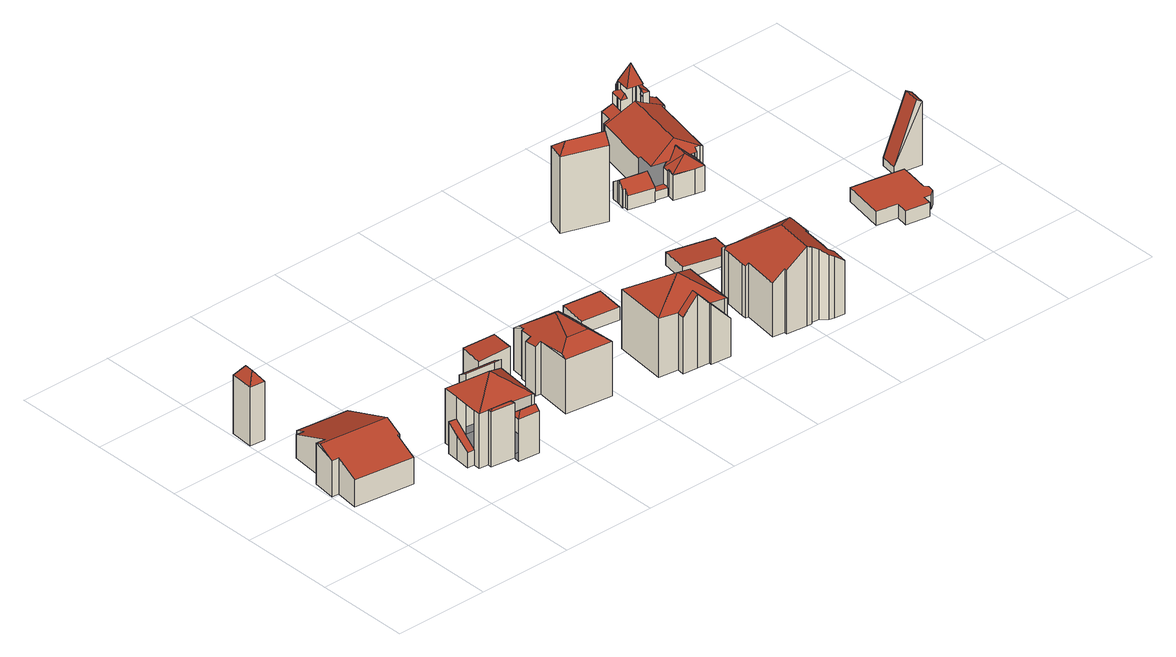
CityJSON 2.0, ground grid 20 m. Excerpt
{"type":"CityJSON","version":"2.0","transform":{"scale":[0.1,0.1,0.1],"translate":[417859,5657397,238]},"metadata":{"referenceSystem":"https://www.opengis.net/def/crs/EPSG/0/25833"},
"CityObjects":{
"building1":{"type":"Building","attributes":{"Dachtyp_tdc":"tdcFreeFormRoof","Gemeindeschluessel":14612000,"Dachneigung":53.86,"QualitaetDacherkennung":6,"Geometrietyp2DReferenz":"3000","measuredHeight":14.65,"function":"31001_9998","roofType":"5000"},"geometry":[{"type":"Solid","lod":"2","boundaries":[[[[0,1,2,3]],[[1,4,5,2]],[[4,6,7,5]],[[6,0,3,7]],[[8,9,0,6]],[[3,2,5,7]],[[8,6,4]],[[9,8,4,1]],[[9,1,0]]]],"semantics":{"surfaces":[{"type":"WallSurface"},{"type":"RoofSurface"},{"type":"GroundSurface"}],"values":[[0,0,0,0,1,2,1,1,1]]}}]},
"building2":{"type":"Building","attributes":{"Dachtyp_tdc":"tdcFreeFormRoof","Gemeindeschluessel":14612000,"Dachneigung":23.2,"QualitaetDacherkennung":27,"Geometrietyp2DReferenz":"3000","measuredHeight":9.33,"function":"31001_9998","roofType":"5000"},"geometry":[{"type":"Solid","lod":"2","boundaries":[[[[10,11,12,13]],[[11,14,15,12]],[[14,16,17,15]],[[16,18,19,17]],[[18,20,21,19]],[[20,22,23,21]],[[22,24,25,23]],[[24,26,27,25]],[[26,28,29,27]],[[28,30,31,29]],[[30,32,33,31]],[[32,10,13,33]],[[32,30,28,26,24,34,35,10]],[[34,22,20,18,16,14,11,35]],[[11,10,35]],[[13,12,15,17,19,21,23,25,27,29,31,33]],[[24,22,34]]]],"semantics":{"surfaces":[{"type":"WallSurface"},{"type":"RoofSurface"},{"type":"GroundSurface"}],"values":[[0,0,0,0,0,0,0,0,0,0,0,0,1,1,0,2,0]]}}]},
"building3":{"type":"Building","attributes":{"Gemeindeschluessel":14612000,"Geometrietyp2DReferenz":"3000","function":"31001_9998","roofType":"9999"},"children":["building3-1","building3-2","building3-3","building3-4","building3-5"]},
"building3-1":{"type":"BuildingPart","attributes":{"Dachtyp_tdc":"tdcFreeFormRoof","Dachneigung":28.77,"QualitaetDacherkennung":16,"Geometrietyp2DReferenz":"3000","measuredHeight":12.07,"roofType":"5000"},"parents":["building3"],"geometry":[{"type":"MultiSurface","lod":"2","boundaries":[[[36,37,38,39]],[[37,40,38]],[[41,36,39,42,43]],[[44,45,46,37]],[[44,37,36]],[[45,44,36,41]],[[45,41,46]],[[39,38,47,42]]],"semantics":{"surfaces":[{"type":"WallSurface"},{"type":"RoofSurface"},{"type":"GroundSurface"}],"values":[0,0,0,1,1,1,1,2]}}]},
"building3-2":{"type":"BuildingPart","attributes":{"Dachtyp_tdc":"tdcFreeFormRoof","Dachneigung":34.38,"QualitaetDacherkennung":11,"Geometrietyp2DReferenz":"3000","measuredHeight":9.84,"roofType":"5000"},"parents":["building3"],"geometry":[{"type":"MultiSurface","lod":"2","boundaries":[[[48,49,50,51]],[[49,52,53,50]],[[54,55,52,49]],[[54,49,48]],[[55,54,48,56]],[[55,56,43,52]],[[47,51,50,53,42]]],"semantics":{"surfaces":[{"type":"WallSurface"},{"type":"RoofSurface"},{"type":"GroundSurface"}],"values":[0,0,1,0,1,1,2]}}]},
"building3-3":{"type":"BuildingPart","attributes":{"Dachtyp_tdc":"tdcTentRoof","Dachneigung":41.06,"QualitaetDacherkennung":45,"Geometrietyp2DReferenz":"3000","measuredHeight":15.85,"roofType":"3500"},"parents":["building3"],"geometry":[{"type":"MultiSurface","lod":"2","boundaries":[[[40,57,58,38]],[[57,59,60,61,58]],[[62,63,64]],[[62,65,66,63]],[[65,67,68,66]],[[69,70,71,72]],[[70,73,51,71]],[[73,48,51]],[[65,62,59,57,74]],[[69,67,65,74]],[[70,69,74]],[[57,40,75,73,70,74]],[[47,38,58,61,63,66,68,72,71,51]]],"semantics":{"surfaces":[{"type":"WallSurface"},{"type":"RoofSurface"},{"type":"GroundSurface"}],"values":[0,0,0,0,0,0,0,0,1,1,1,1,2]}}]},
"building3-4":{"type":"BuildingPart","attributes":{"Dachtyp_tdc":"tdcPolyFlatRoof","Dachneigung":33.12,"QualitaetDacherkennung":49,"Geometrietyp2DReferenz":"3000","measuredHeight":13.02,"roofType":"2100"},"parents":["building3"],"geometry":[{"type":"MultiSurface","lod":"2","boundaries":[[[76,77,69,72,78]],[[79,80,81,68,67]],[[80,76,78,81]],[[80,79,77,76]],[[78,72,68,81]]],"semantics":{"surfaces":[{"type":"WallSurface"},{"type":"RoofSurface"},{"type":"GroundSurface"}],"values":[0,0,0,1,2]}}]},
"building3-5":{"type":"BuildingPart","attributes":{"Dachtyp_tdc":"tdcPolyFlatRoof","Dachneigung":33.47,"QualitaetDacherkennung":45,"Geometrietyp2DReferenz":"3000","measuredHeight":6.89,"roofType":"2100"},"parents":["building3"],"geometry":[{"type":"MultiSurface","lod":"2","boundaries":[[[60,82,83,61]],[[82,84,85,83]],[[84,86,87,85]],[[86,64,63,87]],[[64,86,84,82,60]],[[61,83,85,87,63]]],"semantics":{"surfaces":[{"type":"WallSurface"},{"type":"RoofSurface"},{"type":"GroundSurface"}],"values":[0,0,0,0,1,2]}}]},
"building4":{"type":"Building","attributes":{"Dachtyp_tdc":"tdcPolyFlatRoof","Gemeindeschluessel":14612000,"Dachneigung":2.97,"QualitaetDacherkennung":64,"Geometrietyp2DReferenz":"3000","measuredHeight":6.15,"function":"31001_9998","roofType":"2100"},"geometry":[{"type":"Solid","lod":"2","boundaries":[[[[88,89,90,91]],[[89,92,93,90]],[[92,94,95,93]],[[94,88,91,95]],[[94,92,89,88]],[[91,90,93,95]]]],"semantics":{"surfaces":[{"type":"WallSurface"},{"type":"RoofSurface"},{"type":"GroundSurface"}],"values":[[0,0,0,0,1,2]]}}]},
"building5":{"type":"Building","attributes":{"Dachtyp_tdc":"tdcFreeFormRoof","Gemeindeschluessel":14612000,"Dachneigung":40.28,"QualitaetDacherkennung":32,"Geometrietyp2DReferenz":"3000","measuredHeight":14.14,"function":"31001_9998","roofType":"5000"},"geometry":[{"type":"Solid","lod":"2","boundaries":[[[[96,97,98,99]],[[97,100,101,98]],[[100,102,103,101]],[[102,104,105,103]],[[104,106,107,105]],[[106,108,109,107]],[[108,110,111,109]],[[110,112,113,111]],[[112,114,115,113]],[[114,116,117,115]],[[116,118,119,117]],[[118,96,99,119]],[[118,120,121,122,96]],[[121,123,124,108,106,104,102,100,97,122]],[[125,126,112,110,124,123]],[[120,118,116,114,126,125]],[[120,125,123,121]],[[110,108,124]],[[114,112,126]],[[97,96,122]],[[99,98,101,103,105,107,109,111,113,115,117,119]]]],"semantics":{"surfaces":[{"type":"WallSurface"},{"type":"RoofSurface"},{"type":"GroundSurface"}],"values":[[0,0,0,0,0,0,0,0,0,0,0,0,1,1,1,1,1,0,0,0,2]]}}]},
"building6":{"type":"Building","attributes":{"Dachtyp_tdc":"tdcPolyFlatRoof","Gemeindeschluessel":14612000,"Dachneigung":0,"QualitaetDacherkennung":85,"Geometrietyp2DReferenz":"3000","measuredHeight":2.67,"function":"31001_9998","roofType":"1000"},"geometry":[{"type":"Solid","lod":"2","boundaries":[[[[127,128,129,130]],[[128,131,132,129]],[[131,133,134,132]],[[133,127,130,134]],[[133,131,128,127]],[[130,129,132,134]]]],"semantics":{"surfaces":[{"type":"WallSurface"},{"type":"RoofSurface"},{"type":"GroundSurface"}],"values":[[0,0,0,0,1,2]]}}]},
"building7":{"type":"Building","attributes":{"Gemeindeschluessel":14612000,"Geometrietyp2DReferenz":"3000","function":"31001_9998","roofType":"9999"},"children":["building7-1","building7-2"]},
"building7-1":{"type":"BuildingPart","attributes":{"Dachtyp_tdc":"tdcGableRoof","Dachneigung":47.73,"QualitaetDacherkennung":44,"Geometrietyp2DReferenz":"3000","measuredHeight":15.69,"roofType":"3100"},"parents":["building7"],"geometry":[{"type":"MultiSurface","lod":"2","boundaries":[[[135,136,137,138]],[[136,139,140,137]],[[141,142,143,144,145]],[[145,146,139,136,135,147,141]],[[140,148,149,150,151,152,138,137]],[[139,146,148,140]],[[146,145,149,148]],[[145,144,150,149]],[[144,143,151,150]]],"semantics":{"surfaces":[{"type":"WallSurface"},{"type":"RoofSurface"},{"type":"GroundSurface"}],"values":[0,0,1,1,2,0,0,0,0]}}]},
"building7-2":{"type":"BuildingPart","attributes":{"Dachtyp_tdc":"tdcTentRoof","Dachneigung":38.27,"QualitaetDacherkennung":25,"Geometrietyp2DReferenz":"3000","measuredHeight":16.35,"roofType":"3500"},"parents":["building7"],"geometry":[{"type":"MultiSurface","lod":"2","boundaries":[[[153,154,155,151]],[[154,156,157,155]],[[156,158,159,157]],[[158,160,161,159]],[[160,162,163,161]],[[162,164,165,163]],[[164,166,167,165]],[[166,168,169,167]],[[168,170,171,169]],[[170,172,173,171]],[[172,174,175,173]],[[174,176,135,138,175]],[[153,151,143]],[[156,154,177]],[[172,170,168,166,164,162,160,158,156,177]],[[174,172,177]],[[154,153,142,178,147,176,174,177]],[[155,157,159,161,163,165,167,169,171,173,175,138,152,151]]],"semantics":{"surfaces":[{"type":"WallSurface"},{"type":"RoofSurface"},{"type":"GroundSurface"}],"values":[0,0,0,0,0,0,0,0,0,0,0,0,0,1,1,1,1,2]}}]},
"building8":{"type":"Building","attributes":{"Gemeindeschluessel":14612000,"Geometrietyp2DReferenz":"3000","function":"31001_9998","roofType":"9999"},"children":["building8-1","building8-2"]},
"building8-1":{"type":"BuildingPart","attributes":{"Dachtyp_tdc":"tdcHipAndGableRoof","Dachneigung":38.78,"QualitaetDacherkennung":57,"Geometrietyp2DReferenz":"3000","measuredHeight":17.12,"roofType":"5000"},"parents":["building8"],"geometry":[{"type":"MultiSurface","lod":"2","boundaries":[[[179,180,181,182]],[[180,183,184,181]],[[183,185,186,184]],[[185,187,188,186]],[[187,189,190,188]],[[189,191,192,190]],[[191,193,194,192]],[[193,195,196,194]],[[195,197,198,196]],[[197,199,200,198]],[[199,201,202,200]],[[201,203,204,202]],[[203,205,206,204]],[[205,207,208,206]],[[207,209,210,208]],[[209,211,212,210]],[[211,213,214,212]],[[213,215,216,214]],[[215,217,218,216]],[[219,220,221,222,223]],[[220,224,225,221]],[[224,226,227,225]],[[226,179,182,227]],[[220,219,228,229,230]],[[229,217,215,213,211,209,207,205,203,201,230]],[[201,199,197,195,193,191,189,187,185,183,180,179,226,224,220,230]],[[182,181,184,186,188,190,192,194,196,198,200,202,204,206,208,210,212,214,216,218,231,222,221,225,227]]],"semantics":{"surfaces":[{"type":"WallSurface"},{"type":"RoofSurface"},{"type":"GroundSurface"}],"values":[0,0,0,0,0,0,0,0,0,0,0,0,0,0,0,0,0,0,0,0,0,0,0,1,1,1,2]}}]},
"building8-2":{"type":"BuildingPart","attributes":{"Dachtyp_tdc":"tdcPolyFlatRoof","Dachneigung":39.3,"QualitaetDacherkennung":47,"Geometrietyp2DReferenz":"3000","measuredHeight":11.62,"roofType":"2100"},"parents":["building8"],"geometry":[{"type":"MultiSurface","lod":"2","boundaries":[[[232,233,234,235]],[[233,236,237,234]],[[236,238,239,237]],[[238,223,222,239]],[[240,241,242,218,217]],[[241,243,244,242]],[[243,232,235,244]],[[243,241,240,228,223,238,236,233,232]],[[235,234,237,239,222,231,218,242,244]]],"semantics":{"surfaces":[{"type":"WallSurface"},{"type":"RoofSurface"},{"type":"GroundSurface"}],"values":[0,0,0,0,0,0,0,1,2]}}]},
"building9":{"type":"Building","attributes":{"Dachtyp_tdc":"tdcFreeFormRoof","Gemeindeschluessel":14612000,"Dachneigung":42.64,"QualitaetDacherkennung":3,"Geometrietyp2DReferenz":"3000","measuredHeight":18.19,"function":"31001_9998","roofType":"5000"},"geometry":[{"type":"Solid","lod":"2","boundaries":[[[[245,246,247,248]],[[246,249,250,247]],[[249,251,252,250]],[[251,245,248,252]],[[253,254,251,249]],[[253,249,246]],[[254,253,246,245]],[[254,245,251]],[[248,247,250,252]]]],"semantics":{"surfaces":[{"type":"WallSurface"},{"type":"RoofSurface"},{"type":"GroundSurface"}],"values":[[0,0,0,0,1,1,1,0,2]]}}]},
"building10":{"type":"Building","attributes":{"Dachtyp_tdc":"tdcPolyFlatRoof","Gemeindeschluessel":14612000,"Dachneigung":3.16,"QualitaetDacherkennung":81,"Geometrietyp2DReferenz":"3000","measuredHeight":2.8,"function":"31001_9998","roofType":"2100"},"geometry":[{"type":"Solid","lod":"2","boundaries":[[[[255,256,257,258]],[[256,259,260,257]],[[259,261,262,260]],[[261,255,258,262]],[[261,259,256,255]],[[258,257,260,262]]]],"semantics":{"surfaces":[{"type":"WallSurface"},{"type":"RoofSurface"},{"type":"GroundSurface"}],"values":[[0,0,0,0,1,2]]}}]},
"building11":{"type":"Building","attributes":{"name":"St. Hubertus","Gemeindeschluessel":14612000,"QualitaetDacherkennung":100,"Geometrietyp2DReferenz":"3000","function":"31001_3041","roofType":"9999"},"children":["building11-1","building11-2","building11-3","building11-4","building11-5","building11-6","building11-7","building11-8","building11-9"]},
"building11-1":{"type":"BuildingPart","attributes":{"Dachtyp_tdc":"tdcLeanToRoof","Dachneigung":0,"QualitaetDacherkennung":100,"Geometrietyp2DReferenz":"3000","measuredHeight":1.96,"roofType":"2100"},"parents":["building11"],"geometry":[{"type":"MultiSurface","lod":"2","boundaries":[[[263,264,265,264]],[[266,267,268,269,270]],[[271,272,273,274]],[[271,267,266,263,275,272]],[[273,276,265,269,268,274]]],"semantics":{"surfaces":[{"type":"WallSurface"},{"type":"RoofSurface"},{"type":"GroundSurface"}],"values":[0,0,0,1,2]}}]},
"building11-2":{"type":"BuildingPart","attributes":{"Dachtyp_tdc":"tdcPolyFlatRoof","Dachneigung":25.07,"QualitaetDacherkennung":100,"Geometrietyp2DReferenz":"3000","measuredHeight":8.46,"roofType":"1000"},"parents":["building11"],"geometry":[{"type":"MultiSurface","lod":"2","boundaries":[[[277,278,279,280]],[[278,281,282,279]],[[281,283,284,282]],[[283,285,286,284]],[[285,287,288,286]],[[287,285,283,281,278,277,289,290]],[[291,292,280,279,282,284,286,288]]],"semantics":{"surfaces":[{"type":"WallSurface"},{"type":"RoofSurface"},{"type":"GroundSurface"}],"values":[0,0,0,0,0,1,2]}}]},
"building11-3":{"type":"BuildingPart","attributes":{"Dachtyp_tdc":"tdcPolyFlatRoof","Dachneigung":25.08,"QualitaetDacherkennung":100,"Geometrietyp2DReferenz":"3000","measuredHeight":8.39,"roofType":"1000"},"parents":["building11"],"geometry":[{"type":"MultiSurface","lod":"2","boundaries":[[[293,294,295,296]],[[297,298,299,300]],[[298,301,302,299]],[[301,293,296,302]],[[301,298,297,303,304,305,294,293]],[[296,295,306,307,308,300,299,302]]],"semantics":{"surfaces":[{"type":"WallSurface"},{"type":"RoofSurface"},{"type":"GroundSurface"}],"values":[0,0,0,0,1,2]}}]},
"building11-4":{"type":"BuildingPart","attributes":{"Dachtyp_tdc":"tdcHipRoof","Dachneigung":26.58,"QualitaetDacherkennung":100,"Geometrietyp2DReferenz":"3000","measuredHeight":11.53,"roofType":"3200"},"parents":["building11"],"geometry":[{"type":"MultiSurface","lod":"2","boundaries":[[[309,310,311,288,287]],[[310,312,313,311]],[[312,314,315,316,317]],[[318,319,320]],[[318,320,321,316,315,309]],[[310,314,312]],[[309,315,314,310]],[[288,311,313,322,323,291]]],"semantics":{"surfaces":[{"type":"WallSurface"},{"type":"RoofSurface"},{"type":"GroundSurface"}],"values":[0,0,1,1,1,0,0,2]}}]},
"building11-5":{"type":"BuildingPart","attributes":{"Dachtyp_tdc":"tdcHipAndGableRoof","Dachneigung":59.24,"QualitaetDacherkennung":100,"Geometrietyp2DReferenz":"3000","measuredHeight":8.13,"roofType":"5000"},"parents":["building11"],"geometry":[{"type":"MultiSurface","lod":"2","boundaries":[[[324,325,326,327]],[[325,328,329,326]],[[328,330,331,329]],[[330,332,266,270,331]],[[333,334,335,336,275]],[[334,324,327,335]],[[337,325,324,338]],[[339,324,334]],[[324,339,338]],[[333,338,339]],[[332,340,337,338,333]],[[328,337,340,330]],[[330,340,332]],[[325,337,328]],[[333,339,334]],[[327,326,329,331,270,264,336,335]]],"semantics":{"surfaces":[{"type":"WallSurface"},{"type":"RoofSurface"},{"type":"GroundSurface"}],"values":[0,0,0,0,0,0,1,1,1,1,1,0,0,0,0,2]}}]},
"building11-6":{"type":"BuildingPart","attributes":{"Dachtyp_tdc":"tdcPyramidRoof","Dachneigung":68.67,"QualitaetDacherkennung":100,"Geometrietyp2DReferenz":"3000","measuredHeight":17.11,"roofType":"4000"},"parents":["building11"],"geometry":[{"type":"MultiSurface","lod":"2","boundaries":[[[341,342,343,344]],[[342,345,346,343]],[[345,347,348,346]],[[347,349,350,348]],[[349,351,352,350]],[[351,353,354,352]],[[353,355,354]],[[355,356,357,354]],[[356,358,359,357]],[[358,360,297,300,361,359]],[[362,308,363,308,303]],[[364,341,344,313,312]],[[365,366,367,353,351,349,347,345,342]],[[367,368,362,360,358,356,355,353]],[[369,367,366]],[[370,369,366]],[[365,370,366]],[[342,341,364,365]],[[343,346,348,350,352,354,357,359,361,363,371,372,373,323,322,313,344]]],"semantics":{"surfaces":[{"type":"WallSurface"},{"type":"RoofSurface"},{"type":"GroundSurface"}],"values":[0,0,0,0,0,0,0,0,0,0,0,0,1,1,1,1,1,1,2]}}]},
"building11-7":{"type":"BuildingPart","attributes":{"Dachtyp_tdc":"tdcHipRoof","Dachneigung":26.58,"QualitaetDacherkennung":100,"Geometrietyp2DReferenz":"3000","measuredHeight":11.46,"roofType":"3200"},"parents":["building11"],"geometry":[{"type":"MultiSurface","lod":"2","boundaries":[[[374,375,376,307]],[[377,368,378,379]],[[375,374,380]],[[374,377,379,380]],[[376,381,308,307]]],"semantics":{"surfaces":[{"type":"WallSurface"},{"type":"RoofSurface"},{"type":"GroundSurface"}],"values":[0,1,1,1,2]}}]},
"building11-8":{"type":"BuildingPart","attributes":{"Dachtyp_tdc":"tdcGableRoof","Dachneigung":38.53,"QualitaetDacherkennung":100,"Geometrietyp2DReferenz":"3000","measuredHeight":5.06,"roofType":"3100"},"parents":["building11"],"geometry":[{"type":"MultiSurface","lod":"2","boundaries":[[[382,383,384,385]],[[383,386,387,384]],[[388,389,390,391,268,267]],[[389,392,393,390]],[[392,394,395,393]],[[394,396,397,395]],[[396,398,399,397]],[[398,400,401,399]],[[400,402,403,401]],[[402,404,405,403]],[[404,382,385,405]],[[400,398,396,394,392,389,388,406,407,408]],[[408,409,386,383,382,404,402,400]],[[385,384,387,410,411,412,413,391,390,393,395,397,399,401,403,405]]],"semantics":{"surfaces":[{"type":"WallSurface"},{"type":"RoofSurface"},{"type":"GroundSurface"}],"values":[0,0,0,0,0,0,0,0,0,0,0,1,1,2]}}]},
"building11-9":{"type":"BuildingPart","attributes":{"Dachtyp_tdc":"tdcHipAndGableRoof","Dachneigung":25.08,"QualitaetDacherkennung":100,"Geometrietyp2DReferenz":"3000","measuredHeight":9.79,"roofType":"5000"},"parents":["building11"],"geometry":[{"type":"MultiSurface","lod":"2","boundaries":[[[414,277,280,415,387,386]],[[416,417,418,419,420,421]],[[420,422,423,424,294,305,304,425,426,421]],[[426,427,290,289,277,414,428,416,421]],[[280,292,291,323,373,429,430,431,432,433,434,435,436,437,438,439,415]],[[294,424,431,430,295]],[[424,423,432,431]],[[423,422,433,432]],[[422,420,434,433]],[[420,419,435,434]],[[419,418,436,435]],[[418,417,437,436]]],"semantics":{"surfaces":[{"type":"WallSurface"},{"type":"RoofSurface"},{"type":"GroundSurface"}],"values":[0,1,1,1,2,0,0,0,0,0,0,0]}}]},
"building12":{"type":"Building","attributes":{"Dachtyp_tdc":"tdcPolyFlatRoof","Gemeindeschluessel":14612000,"Dachneigung":0,"QualitaetDacherkennung":0,"Geometrietyp2DReferenz":"3000","BezugspunktDach":"2000","measuredHeight":3,"function":"31001_9998"},"geometry":[{"type":"MultiSurface","lod":"2","boundaries":[[[440,441,442,443,444,445,446,447,448,449,450,451,452,453]],[[453,452,454,455]],[[452,451,456,454]],[[451,450,457,456]],[[450,449,458,457]],[[449,448,459,458]],[[448,447,460,459]],[[447,446,461,460]],[[446,445,462,461]],[[445,444,463,462]],[[444,443,464,463]],[[443,442,465,464]],[[442,441,466,465]],[[441,440,467,466]],[[440,453,455,467]],[[455,454,456,457,458,459,460,461,462,463,464,465,466,467]]],"semantics":{"surfaces":[{"type":"RoofSurface"},{"type":"WallSurface"},{"type":"GroundSurface"}],"values":[0,1,1,1,1,1,1,1,1,1,1,1,1,1,1,2]}}]},
"building13":{"type":"Building","attributes":{"Dachtyp_tdc":"tdcGableRoof","Gemeindeschluessel":14612000,"Dachneigung":70,"QualitaetDacherkennung":8,"Geometrietyp2DReferenz":"3000","measuredHeight":14.46,"function":"31001_9998","roofType":"3100"},"geometry":[{"type":"Solid","lod":"2","boundaries":[[[[468,469,470,471]],[[469,472,473,470]],[[472,474,475,473]],[[474,468,471,475]],[[472,469,476]],[[468,474,477]],[[469,468,477,476]],[[474,472,476,477]],[[471,470,473,475]]]],"semantics":{"surfaces":[{"type":"WallSurface"},{"type":"RoofSurface"},{"type":"GroundSurface"}],"values":[[0,0,0,0,0,0,1,1,2]]}}]}
},
"vertices":[
[33,417,130],[1,420,130],[1,420,5],[33,417,5],[5,470,130],[5,470,5],[37,468,130],[37,468,5],[20,453,152],[18,434,152],
[4,205,79],[10,255,90],[10,255,2],[4,205,2],[29,252,90],[29,252,2],[39,340,52],[39,340,2],[55,338,52],[55,338,2],[58,360,42],[58,360,2],[168,347,42],[168,347,2],[149,188,79],[149,188,2],[145,189,79],[145,189,2],[139,139,59],[139,139,2],[12,155,59],[12,155,2],[18,204,79],[18,204,2],[153,225,95],[8,242,95],
[270,79,127],[271,88,127],[271,88,9],[270,79,9],[271,88,125],[321,73,127],[321,73,9],[321,73,99],[275,83,129],[316,79,129],[322,83,127],[322,83,9],
[367,79,99],[364,55,99],[364,55,9],[367,79,9],[319,60,99],[319,60,9],[366,67,107],[332,70,107],[322,83,99],
[251,90,126],[251,90,9],[252,104,126],[252,104,41],[252,104,9],[258,159,126],[258,159,9],[258,159,78],[261,191,126],[261,191,9],[306,186,124],[306,186,9],[383,178,121],[372,78,121],[372,78,9],[383,178,9],[367,79,121],[316,134,167],[322,83,123],
[385,198,126],[383,178,139],[385,198,9],[306,186,139],[308,206,126],[308,206,9],
[237,105,41],[237,105,9],[240,136,61],[240,136,9],[243,161,78],[243,161,9],
[484,267,77],[414,272,73],[414,272,15],[484,267,15],[424,324,73],[424,324,15],[490,315,77],[490,315,15],
[468,101,140],[478,178,135],[478,178,23],[468,101,23],[466,179,128],[466,179,23],[470,210,123],[470,210,23],[481,208,130],[481,208,23],[485,237,126],[485,237,23],[489,236,129],[489,236,23],[493,267,113],[493,267,23],[585,256,113],[585,256,23],[581,225,122],[581,225,23],[585,225,118],[585,225,23],[568,88,140],[568,88,23],[544,125,159],[497,131,159],[469,111,146],[529,196,165],[491,250,127],[533,195,165],[584,250,117],
[736,307,63],[727,246,63],[727,246,36],[736,307,36],[647,257,63],[647,257,36],[656,317,63],[656,317,36],
[811,59,105],[808,40,105],[808,40,24],[811,59,24],[765,45,152],[765,45,24],[742,68,181],[711,71,146],[710,71,145],[708,56,145],[740,52,181],[766,50,152],[779,63,140],[766,50,24],[740,52,24],[708,56,24],[710,71,24],[742,68,24],
[710,71,146],[668,76,150],[668,76,24],[681,189,150],[681,189,24],[723,184,146],[723,184,24],[724,195,138],[724,195,24],[742,193,136],[742,193,24],[744,210,123],[744,210,24],[771,207,120],[771,207,24],[769,189,134],[769,189,24],[767,179,142],[767,179,24],[829,172,136],[829,172,24],[816,59,136],[816,59,24],[811,59,137],[754,123,187],[742,68,143],
[1046,106,153],[1039,52,153],[1039,52,27],[1046,106,27],[1037,38,153],[1037,38,27],[1049,36,144],[1049,36,27],[1051,36,142],[1051,36,27],[1046,2,142],[1046,2,27],[1025,5,158],[1025,5,27],[1014,7,166],[1014,7,27],[1001,20,177],[1001,20,27],[982,22,191],[982,22,27],[981,17,191],[981,17,27],[971,18,198],[971,18,27],[927,24,163],[927,24,27],[928,30,163],[928,30,27],[902,33,142],[902,33,27],[913,110,142],[913,110,27],[907,111,137],[907,111,27],[908,121,137],[908,121,27],[914,164,137],[914,164,27],[916,176,137],[916,176,27],[1005,164,149],[1054,157,153],[1054,157,27],[1005,164,27],[1005,164,143],[1059,156,148],[1059,156,27],[1052,106,149],[1052,106,27],[941,173,143],[922,175,142],[982,99,198],[922,175,27],
[972,200,118],[1002,196,118],[1002,196,27],[972,200,27],[999,175,135],[999,175,27],[1006,174,135],[1006,174,27],[916,176,143],[917,186,135],[917,186,27],[969,179,135],[969,179,27],
[908,475,214],[818,505,214],[818,505,51],[908,475,51],[830,543,214],[830,543,51],[921,513,214],[921,513,51],[841,518,232],[915,494,232],
[999,248,57],[896,266,63],[896,266,35],[999,248,35],[906,322,63],[906,322,35],[1008,304,57],[1008,304,35],
[1047,477,62],[1047,477,44],[1047,477,43],[1046,473,62],[1021,479,62],[1021,479,43],[1046,473,43],[1046,473,44],[1022,482,62],[1024,492,62],[1024,492,43],[1022,482,43],[1049,487,62],[1049,487,43],
[1053,648,107],[1054,652,107],[1054,652,38],[1053,648,38],[1057,652,108],[1057,652,38],[1065,650,112],[1065,650,38],[1071,676,113],[1071,676,38],[1092,671,123],[1092,671,38],[1056,647,108],[1086,641,123],[1086,641,38],[1056,647,38],
[1178,651,108],[1172,623,108],[1172,623,39],[1178,651,39],[1150,661,122],[1149,658,122],[1149,658,39],[1150,661,39],[1177,651,108],[1177,651,39],[1149,662,123],[1142,629,123],[1171,623,108],[1171,623,39],[1142,629,39],[1149,662,39],
[1092,671,147],[1100,669,147],[1100,669,38],[1101,672,147],[1101,672,38],[1100,669,149],[1095,670,149],[1102,661,153],[1104,671,147],[1086,641,147],[1098,639,147],[1099,647,153],[1100,652,153],[1104,671,38],[1098,639,38],
[1106,442,98],[1087,446,98],[1087,446,44],[1106,442,44],[1044,456,98],[1044,456,44],[1048,473,98],[1048,473,44],[1046,473,98],[1049,487,98],[1112,473,98],[1112,473,44],[1049,487,44],[1044,456,100],[1078,464,126],[1084,494,126],[1048,473,100],
[1101,673,158],[1104,672,164],[1104,672,38],[1101,673,38],[1105,672,164],[1105,672,38],[1110,671,165],[1110,671,38],[1111,676,150],[1111,676,38],[1138,670,152],[1138,670,38],[1144,669,152],[1144,669,38],[1144,669,150],[1143,663,150],[1143,663,38],[1150,662,133],[1150,662,38],[1150,661,133],[1150,661,38],[1149,662,136],[1149,662,38],[1101,672,158],[1104,671,167],[1117,651,209],[1137,664,167],[1144,663,147],[1130,632,167],[1098,639,167],[1137,664,38],[1130,632,38],[1114,635,38],
[1142,629,147],[1130,632,147],[1130,632,39],[1149,662,147],[1137,664,147],[1135,655,153],[1132,640,153],[1137,664,39],
[974,538,74],[1025,526,75],[1025,526,40],[974,538,40],[1026,529,72],[1026,529,40],[1021,479,70],[967,492,70],[967,492,40],[1021,479,40],[968,494,72],[968,494,40],[970,502,79],[970,502,40],[966,503,79],[966,503,40],[965,503,79],[965,503,40],[969,517,91],[969,517,40],[970,522,87],[970,522,40],[972,534,78],[972,534,40],[1022,482,72],[1024,492,80],[1026,505,91],[1031,528,72],[1031,528,40],[1026,505,40],[1024,492,40],[1022,482,40],
[1026,529,106],[1026,529,38],[1024,492,108],[1112,473,108],[1115,473,108],[1116,479,115],[1126,476,115],[1086,502,136],[1131,475,113],[1164,622,111],[1171,620,108],[1130,632,128],[1114,635,136],[1098,639,128],[1031,528,108],[1171,623,38],[1172,623,38],[1171,620,38],[1164,622,38],[1131,475,38],[1126,476,38],[1116,479,38],[1115,473,38],[1112,473,38],[1024,492,38],[1031,528,38],
[1366,132,57],[1370,151,57],[1384,148,57],[1396,157,57],[1399,172,57],[1393,180,57],[1401,223,57],[1404,242,57],[1361,250,57],[1328,256,57],[1293,262,57],[1277,175,57],[1322,167,57],[1317,141,57],[1322,167,27],[1317,141,27],[1277,175,27],[1293,262,27],[1328,256,27],[1361,250,27],[1404,242,27],[1401,223,27],[1393,180,27],[1399,172,27],[1396,157,27],[1384,148,27],[1370,151,27],[1366,132,27],
[1407,272,44],[1413,308,45],[1413,308,28],[1407,272,28],[1471,297,164],[1471,297,28],[1465,262,164],[1465,262,28],[1459,299,172],[1453,264,172]
]}
